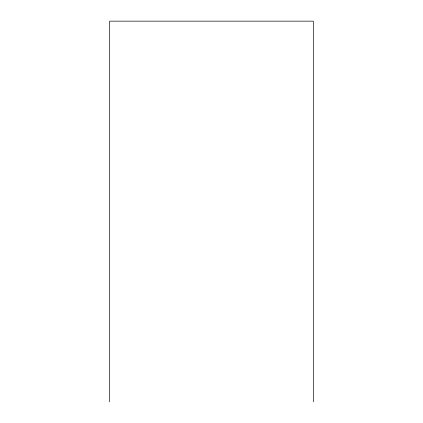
<?xml version="1.0" encoding="UTF-8"?>
<svg xmlns="http://www.w3.org/2000/svg" width="423" height="423" viewBox="0 0 423 423"><rect width="100%" height="100%" fill="white"/><g stroke="black" fill="none" stroke-linecap="round" stroke-linejoin="round"><path stroke-width="0.63" d="M313.348 401.85L313.348 21.15L109.652 21.15L109.652 401.85"/></g></svg>
